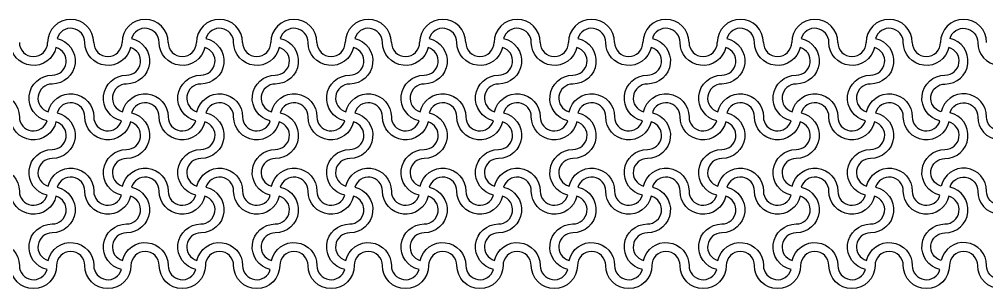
# Model space of a CAD drawing. Header units: millimetres. Extents: x 24 to 345, y 12 to 201.
# Drawn here: x 47.82 to 53.02, y 22.17 to 23.62 of the extents above; entities that cross this region are included whole.
import ezdxf

# ---------------------------------------------------------------- set-up
doc = ezdxf.new("R2010")
doc.units = ezdxf.units.MM
doc.header["$MEASUREMENT"] = 0
doc.layers.add('5th metal (rf+ground)', color=240, linetype='Continuous')

msp = doc.modelspace()

# ---------------------------------------------------------------- linework, layer by layer
at = {"layer": '5th metal (rf+ground)'}
for points in [[(47.7713, 23.49421, 0.8687853), (47.62227, 23.51524, -0.8959788), (47.5953, 23.27021, 0.8687853), (47.57427, 23.12118, -0.8959788), (47.8193, 23.09421, 0.8687853), (47.96833, 23.07318, -0.8959788), (47.9953, 23.31821, 0.8687853), (48.01633, 23.46724, -0.8959788)], [(47.7713, 23.49421, 0.8687853), (47.62227, 23.51524, -0.8959788), (47.5953, 23.27021, 0.8687853), (47.57427, 23.12118, -0.8959788), (47.8193, 23.09421, 0.8687853), (47.96833, 23.07318, -0.8959788), (47.9953, 23.31821, 0.8687853), (48.01633, 23.46724, -0.8959788)], [(47.7713, 23.49421, 0.8687853), (47.62227, 23.51524, -0.8959788), (47.5953, 23.27021, 0.8687853), (47.57427, 23.12118, -0.8959788), (47.8193, 23.09421, 0.8687853), (47.96833, 23.07318, -0.8959788), (47.9953, 23.31821, 0.8687853), (48.01633, 23.46724, -0.8959788)], [(47.7713, 23.49421, 0.8687853), (47.62227, 23.51524, -0.8959788), (47.5953, 23.27021, 0.8687853), (47.57427, 23.12118, -0.8959788), (47.8193, 23.09421, 0.8687853), (47.96833, 23.07318, -0.8959788), (47.9953, 23.31821, 0.8687853), (48.01633, 23.46724, -0.8959788)], [(48.1713, 23.49421, 0.8687853), (48.02227, 23.51524, -0.8959788), (47.9953, 23.27021, 0.8687853), (47.97427, 23.12118, -0.8959788), (48.2193, 23.09421, 0.8687853), (48.36833, 23.07318, -0.8959788), (48.3953, 23.31821, 0.8687853), (48.41633, 23.46724, -0.8959788)], [(48.1713, 23.49421, 0.8687853), (48.02227, 23.51524, -0.8959788), (47.9953, 23.27021, 0.8687853), (47.97427, 23.12118, -0.8959788), (48.2193, 23.09421, 0.8687853), (48.36833, 23.07318, -0.8959788), (48.3953, 23.31821, 0.8687853), (48.41633, 23.46724, -0.8959788)], [(48.1713, 23.49421, 0.8687853), (48.02227, 23.51524, -0.8959788), (47.9953, 23.27021, 0.8687853), (47.97427, 23.12118, -0.8959788), (48.2193, 23.09421, 0.8687853), (48.36833, 23.07318, -0.8959788), (48.3953, 23.31821, 0.8687853), (48.41633, 23.46724, -0.8959788)], [(48.1713, 23.49421, 0.8687853), (48.02227, 23.51524, -0.8959788), (47.9953, 23.27021, 0.8687853), (47.97427, 23.12118, -0.8959788), (48.2193, 23.09421, 0.8687853), (48.36833, 23.07318, -0.8959788), (48.3953, 23.31821, 0.8687853), (48.41633, 23.46724, -0.8959788)], [(48.5713, 23.49421, 0.8687853), (48.42227, 23.51524, -0.8959788), (48.3953, 23.27021, 0.8687853), (48.37427, 23.12118, -0.8959788), (48.6193, 23.09421, 0.8687853), (48.76833, 23.07318, -0.8959788), (48.7953, 23.31821, 0.8687853), (48.81633, 23.46724, -0.8959788)], [(48.5713, 23.49421, 0.8687853), (48.42227, 23.51524, -0.8959788), (48.3953, 23.27021, 0.8687853), (48.37427, 23.12118, -0.8959788), (48.6193, 23.09421, 0.8687853), (48.76833, 23.07318, -0.8959788), (48.7953, 23.31821, 0.8687853), (48.81633, 23.46724, -0.8959788)], [(48.5713, 23.49421, 0.8687853), (48.42227, 23.51524, -0.8959788), (48.3953, 23.27021, 0.8687853), (48.37427, 23.12118, -0.8959788), (48.6193, 23.09421, 0.8687853), (48.76833, 23.07318, -0.8959788), (48.7953, 23.31821, 0.8687853), (48.81633, 23.46724, -0.8959788)], [(48.5713, 23.49421, 0.8687853), (48.42227, 23.51524, -0.8959788), (48.3953, 23.27021, 0.8687853), (48.37427, 23.12118, -0.8959788), (48.6193, 23.09421, 0.8687853), (48.76833, 23.07318, -0.8959788), (48.7953, 23.31821, 0.8687853), (48.81633, 23.46724, -0.8959788)], [(48.9713, 23.49421, 0.8687853), (48.82227, 23.51524, -0.8959788), (48.7953, 23.27021, 0.8687853), (48.77427, 23.12118, -0.8959788), (49.0193, 23.09421, 0.8687853), (49.16833, 23.07318, -0.8959788), (49.1953, 23.31821, 0.8687853), (49.21633, 23.46724, -0.8959788)], [(48.9713, 23.49421, 0.8687853), (48.82227, 23.51524, -0.8959788), (48.7953, 23.27021, 0.8687853), (48.77427, 23.12118, -0.8959788), (49.0193, 23.09421, 0.8687853), (49.16833, 23.07318, -0.8959788), (49.1953, 23.31821, 0.8687853), (49.21633, 23.46724, -0.8959788)], [(48.9713, 23.49421, 0.8687853), (48.82227, 23.51524, -0.8959788), (48.7953, 23.27021, 0.8687853), (48.77427, 23.12118, -0.8959788), (49.0193, 23.09421, 0.8687853), (49.16833, 23.07318, -0.8959788), (49.1953, 23.31821, 0.8687853), (49.21633, 23.46724, -0.8959788)], [(48.9713, 23.49421, 0.8687853), (48.82227, 23.51524, -0.8959788), (48.7953, 23.27021, 0.8687853), (48.77427, 23.12118, -0.8959788), (49.0193, 23.09421, 0.8687853), (49.16833, 23.07318, -0.8959788), (49.1953, 23.31821, 0.8687853), (49.21633, 23.46724, -0.8959788)], [(49.3713, 23.49421, 0.8687853), (49.22227, 23.51524, -0.8959788), (49.1953, 23.27021, 0.8687853), (49.17427, 23.12118, -0.8959788), (49.4193, 23.09421, 0.8687853), (49.56833, 23.07318, -0.8959788), (49.5953, 23.31821, 0.8687853), (49.61633, 23.46724, -0.8959788)], [(49.3713, 23.49421, 0.8687853), (49.22227, 23.51524, -0.8959788), (49.1953, 23.27021, 0.8687853), (49.17427, 23.12118, -0.8959788), (49.4193, 23.09421, 0.8687853), (49.56833, 23.07318, -0.8959788), (49.5953, 23.31821, 0.8687853), (49.61633, 23.46724, -0.8959788)], [(49.3713, 23.49421, 0.8687853), (49.22227, 23.51524, -0.8959788), (49.1953, 23.27021, 0.8687853), (49.17427, 23.12118, -0.8959788), (49.4193, 23.09421, 0.8687853), (49.56833, 23.07318, -0.8959788), (49.5953, 23.31821, 0.8687853), (49.61633, 23.46724, -0.8959788)], [(49.3713, 23.49421, 0.8687853), (49.22227, 23.51524, -0.8959788), (49.1953, 23.27021, 0.8687853), (49.17427, 23.12118, -0.8959788), (49.4193, 23.09421, 0.8687853), (49.56833, 23.07318, -0.8959788), (49.5953, 23.31821, 0.8687853), (49.61633, 23.46724, -0.8959788)], [(49.7713, 23.49421, 0.8687853), (49.62227, 23.51524, -0.8959788), (49.5953, 23.27021, 0.8687853), (49.57427, 23.12118, -0.8959788), (49.8193, 23.09421, 0.8687853), (49.96833, 23.07318, -0.8959788), (49.9953, 23.31821, 0.8687853), (50.01633, 23.46724, -0.8959788)], [(49.7713, 23.49421, 0.8687853), (49.62227, 23.51524, -0.8959788), (49.5953, 23.27021, 0.8687853), (49.57427, 23.12118, -0.8959788), (49.8193, 23.09421, 0.8687853), (49.96833, 23.07318, -0.8959788), (49.9953, 23.31821, 0.8687853), (50.01633, 23.46724, -0.8959788)], [(49.7713, 23.49421, 0.8687853), (49.62227, 23.51524, -0.8959788), (49.5953, 23.27021, 0.8687853), (49.57427, 23.12118, -0.8959788), (49.8193, 23.09421, 0.8687853), (49.96833, 23.07318, -0.8959788), (49.9953, 23.31821, 0.8687853), (50.01633, 23.46724, -0.8959788)], [(49.7713, 23.49421, 0.8687853), (49.62227, 23.51524, -0.8959788), (49.5953, 23.27021, 0.8687853), (49.57427, 23.12118, -0.8959788), (49.8193, 23.09421, 0.8687853), (49.96833, 23.07318, -0.8959788), (49.9953, 23.31821, 0.8687853), (50.01633, 23.46724, -0.8959788)], [(50.1713, 23.49421, 0.8687853), (50.02227, 23.51524, -0.8959788), (49.9953, 23.27021, 0.8687853), (49.97427, 23.12118, -0.8959788), (50.2193, 23.09421, 0.8687853), (50.36833, 23.07318, -0.8959788), (50.3953, 23.31821, 0.8687853), (50.41633, 23.46724, -0.8959788)], [(50.1713, 23.49421, 0.8687853), (50.02227, 23.51524, -0.8959788), (49.9953, 23.27021, 0.8687853), (49.97427, 23.12118, -0.8959788), (50.2193, 23.09421, 0.8687853), (50.36833, 23.07318, -0.8959788), (50.3953, 23.31821, 0.8687853), (50.41633, 23.46724, -0.8959788)], [(50.1713, 23.49421, 0.8687853), (50.02227, 23.51524, -0.8959788), (49.9953, 23.27021, 0.8687853), (49.97427, 23.12118, -0.8959788), (50.2193, 23.09421, 0.8687853), (50.36833, 23.07318, -0.8959788), (50.3953, 23.31821, 0.8687853), (50.41633, 23.46724, -0.8959788)], [(50.1713, 23.49421, 0.8687853), (50.02227, 23.51524, -0.8959788), (49.9953, 23.27021, 0.8687853), (49.97427, 23.12118, -0.8959788), (50.2193, 23.09421, 0.8687853), (50.36833, 23.07318, -0.8959788), (50.3953, 23.31821, 0.8687853), (50.41633, 23.46724, -0.8959788)], [(50.5713, 23.49421, 0.8687853), (50.42227, 23.51524, -0.8959788), (50.3953, 23.27021, 0.8687853), (50.37427, 23.12118, -0.8959788), (50.6193, 23.09421, 0.8687853), (50.76833, 23.07318, -0.8959788), (50.7953, 23.31821, 0.8687853), (50.81633, 23.46724, -0.8959788)], [(50.5713, 23.49421, 0.8687853), (50.42227, 23.51524, -0.8959788), (50.3953, 23.27021, 0.8687853), (50.37427, 23.12118, -0.8959788), (50.6193, 23.09421, 0.8687853), (50.76833, 23.07318, -0.8959788), (50.7953, 23.31821, 0.8687853), (50.81633, 23.46724, -0.8959788)], [(50.5713, 23.49421, 0.8687853), (50.42227, 23.51524, -0.8959788), (50.3953, 23.27021, 0.8687853), (50.37427, 23.12118, -0.8959788), (50.6193, 23.09421, 0.8687853), (50.76833, 23.07318, -0.8959788), (50.7953, 23.31821, 0.8687853), (50.81633, 23.46724, -0.8959788)], [(50.5713, 23.49421, 0.8687853), (50.42227, 23.51524, -0.8959788), (50.3953, 23.27021, 0.8687853), (50.37427, 23.12118, -0.8959788), (50.6193, 23.09421, 0.8687853), (50.76833, 23.07318, -0.8959788), (50.7953, 23.31821, 0.8687853), (50.81633, 23.46724, -0.8959788)], [(50.9713, 23.49421, 0.8687853), (50.82227, 23.51524, -0.8959788), (50.7953, 23.27021, 0.8687853), (50.77427, 23.12118, -0.8959788), (51.0193, 23.09421, 0.8687853), (51.16833, 23.07318, -0.8959788), (51.1953, 23.31821, 0.8687853), (51.21633, 23.46724, -0.8959788)], [(50.9713, 23.49421, 0.8687853), (50.82227, 23.51524, -0.8959788), (50.7953, 23.27021, 0.8687853), (50.77427, 23.12118, -0.8959788), (51.0193, 23.09421, 0.8687853), (51.16833, 23.07318, -0.8959788), (51.1953, 23.31821, 0.8687853), (51.21633, 23.46724, -0.8959788)], [(50.9713, 23.49421, 0.8687853), (50.82227, 23.51524, -0.8959788), (50.7953, 23.27021, 0.8687853), (50.77427, 23.12118, -0.8959788), (51.0193, 23.09421, 0.8687853), (51.16833, 23.07318, -0.8959788), (51.1953, 23.31821, 0.8687853), (51.21633, 23.46724, -0.8959788)], [(50.9713, 23.49421, 0.8687853), (50.82227, 23.51524, -0.8959788), (50.7953, 23.27021, 0.8687853), (50.77427, 23.12118, -0.8959788), (51.0193, 23.09421, 0.8687853), (51.16833, 23.07318, -0.8959788), (51.1953, 23.31821, 0.8687853), (51.21633, 23.46724, -0.8959788)], [(51.3713, 23.49421, 0.8687853), (51.22227, 23.51524, -0.8959788), (51.1953, 23.27021, 0.8687853), (51.17427, 23.12118, -0.8959788), (51.4193, 23.09421, 0.8687853), (51.56833, 23.07318, -0.8959788), (51.5953, 23.31821, 0.8687853), (51.61633, 23.46724, -0.8959788)], [(51.3713, 23.49421, 0.8687853), (51.22227, 23.51524, -0.8959788), (51.1953, 23.27021, 0.8687853), (51.17427, 23.12118, -0.8959788), (51.4193, 23.09421, 0.8687853), (51.56833, 23.07318, -0.8959788), (51.5953, 23.31821, 0.8687853), (51.61633, 23.46724, -0.8959788)], [(51.3713, 23.49421, 0.8687853), (51.22227, 23.51524, -0.8959788), (51.1953, 23.27021, 0.8687853), (51.17427, 23.12118, -0.8959788), (51.4193, 23.09421, 0.8687853), (51.56833, 23.07318, -0.8959788), (51.5953, 23.31821, 0.8687853), (51.61633, 23.46724, -0.8959788)], [(51.3713, 23.49421, 0.8687853), (51.22227, 23.51524, -0.8959788), (51.1953, 23.27021, 0.8687853), (51.17427, 23.12118, -0.8959788), (51.4193, 23.09421, 0.8687853), (51.56833, 23.07318, -0.8959788), (51.5953, 23.31821, 0.8687853), (51.61633, 23.46724, -0.8959788)], [(51.7713, 23.49421, 0.8687853), (51.62227, 23.51524, -0.8959788), (51.5953, 23.27021, 0.8687853), (51.57427, 23.12118, -0.8959788), (51.8193, 23.09421, 0.8687853), (51.96833, 23.07318, -0.8959788), (51.9953, 23.31821, 0.8687853), (52.01633, 23.46724, -0.8959788)], [(51.7713, 23.49421, 0.8687853), (51.62227, 23.51524, -0.8959788), (51.5953, 23.27021, 0.8687853), (51.57427, 23.12118, -0.8959788), (51.8193, 23.09421, 0.8687853), (51.96833, 23.07318, -0.8959788), (51.9953, 23.31821, 0.8687853), (52.01633, 23.46724, -0.8959788)], [(51.7713, 23.49421, 0.8687853), (51.62227, 23.51524, -0.8959788), (51.5953, 23.27021, 0.8687853), (51.57427, 23.12118, -0.8959788), (51.8193, 23.09421, 0.8687853), (51.96833, 23.07318, -0.8959788), (51.9953, 23.31821, 0.8687853), (52.01633, 23.46724, -0.8959788)], [(51.7713, 23.49421, 0.8687853), (51.62227, 23.51524, -0.8959788), (51.5953, 23.27021, 0.8687853), (51.57427, 23.12118, -0.8959788), (51.8193, 23.09421, 0.8687853), (51.96833, 23.07318, -0.8959788), (51.9953, 23.31821, 0.8687853), (52.01633, 23.46724, -0.8959788)], [(52.1713, 23.49421, 0.8687853), (52.02227, 23.51524, -0.8959788), (51.9953, 23.27021, 0.8687853), (51.97427, 23.12118, -0.8959788), (52.2193, 23.09421, 0.8687853), (52.36833, 23.07318, -0.8959788), (52.3953, 23.31821, 0.8687853), (52.41633, 23.46724, -0.8959788)], [(52.1713, 23.49421, 0.8687853), (52.02227, 23.51524, -0.8959788), (51.9953, 23.27021, 0.8687853), (51.97427, 23.12118, -0.8959788), (52.2193, 23.09421, 0.8687853), (52.36833, 23.07318, -0.8959788), (52.3953, 23.31821, 0.8687853), (52.41633, 23.46724, -0.8959788)], [(52.1713, 23.49421, 0.8687853), (52.02227, 23.51524, -0.8959788), (51.9953, 23.27021, 0.8687853), (51.97427, 23.12118, -0.8959788), (52.2193, 23.09421, 0.8687853), (52.36833, 23.07318, -0.8959788), (52.3953, 23.31821, 0.8687853), (52.41633, 23.46724, -0.8959788)], [(52.1713, 23.49421, 0.8687853), (52.02227, 23.51524, -0.8959788), (51.9953, 23.27021, 0.8687853), (51.97427, 23.12118, -0.8959788), (52.2193, 23.09421, 0.8687853), (52.36833, 23.07318, -0.8959788), (52.3953, 23.31821, 0.8687853), (52.41633, 23.46724, -0.8959788)], [(52.5713, 23.49421, 0.8687853), (52.42227, 23.51524, -0.8959788), (52.3953, 23.27021, 0.8687853), (52.37427, 23.12118, -0.8959788), (52.6193, 23.09421, 0.8687853), (52.76833, 23.07318, -0.8959788), (52.7953, 23.31821, 0.8687853), (52.81633, 23.46724, -0.8959788)], [(52.5713, 23.49421, 0.8687853), (52.42227, 23.51524, -0.8959788), (52.3953, 23.27021, 0.8687853), (52.37427, 23.12118, -0.8959788), (52.6193, 23.09421, 0.8687853), (52.76833, 23.07318, -0.8959788), (52.7953, 23.31821, 0.8687853), (52.81633, 23.46724, -0.8959788)], [(52.5713, 23.49421, 0.8687853), (52.42227, 23.51524, -0.8959788), (52.3953, 23.27021, 0.8687853), (52.37427, 23.12118, -0.8959788), (52.6193, 23.09421, 0.8687853), (52.76833, 23.07318, -0.8959788), (52.7953, 23.31821, 0.8687853), (52.81633, 23.46724, -0.8959788)], [(52.5713, 23.49421, 0.8687853), (52.42227, 23.51524, -0.8959788), (52.3953, 23.27021, 0.8687853), (52.37427, 23.12118, -0.8959788), (52.6193, 23.09421, 0.8687853), (52.76833, 23.07318, -0.8959788), (52.7953, 23.31821, 0.8687853), (52.81633, 23.46724, -0.8959788)], [(52.9713, 23.49421, 0.8959788), (53.21633, 23.46724, -0.8687853), (53.1953, 23.31821, 0.8959788), (53.16833, 23.07318, -0.8687853), (53.0193, 23.09421, 0.8959788), (52.77427, 23.12118, -0.8687853), (52.7953, 23.27021, 0.8959788), (52.82227, 23.51524, -0.8687853)], [(52.9713, 23.49421, 0.8959788), (53.21633, 23.46724, -0.8687853), (53.1953, 23.31821, 0.8959788), (53.16833, 23.07318, -0.8687853), (53.0193, 23.09421, 0.8959788), (52.77427, 23.12118, -0.8687853), (52.7953, 23.27021, 0.8959788), (52.82227, 23.51524, -0.8687853)], [(52.9713, 23.49421, 0.8959788), (53.21633, 23.46724, -0.8687853), (53.1953, 23.31821, 0.8959788), (53.16833, 23.07318, -0.8687853), (53.0193, 23.09421, 0.8959788), (52.77427, 23.12118, -0.8687853), (52.7953, 23.27021, 0.8959788), (52.82227, 23.51524, -0.8687853)], [(52.9713, 23.49421, 0.8959788), (53.21633, 23.46724, -0.8687853), (53.1953, 23.31821, 0.8959788), (53.16833, 23.07318, -0.8687853), (53.0193, 23.09421, 0.8959788), (52.77427, 23.12118, -0.8687853), (52.7953, 23.27021, 0.8959788), (52.82227, 23.51524, -0.8687853)], [(47.7713, 23.09421, 0.8687853), (47.62227, 23.11524, -0.8959788), (47.5953, 22.87021, 0.8687853), (47.57427, 22.72118, -0.8959788), (47.8193, 22.69421, 0.8687853), (47.96833, 22.67318, -0.8959788), (47.9953, 22.91821, 0.8687853), (48.01633, 23.06724, -0.8959788)], [(47.7713, 23.09421, 0.8687853), (47.62227, 23.11524, -0.8959788), (47.5953, 22.87021, 0.8687853), (47.57427, 22.72118, -0.8959788), (47.8193, 22.69421, 0.8687853), (47.96833, 22.67318, -0.8959788), (47.9953, 22.91821, 0.8687853), (48.01633, 23.06724, -0.8959788)], [(47.7713, 23.09421, 0.8687853), (47.62227, 23.11524, -0.8959788), (47.5953, 22.87021, 0.8687853), (47.57427, 22.72118, -0.8959788), (47.8193, 22.69421, 0.8687853), (47.96833, 22.67318, -0.8959788), (47.9953, 22.91821, 0.8687853), (48.01633, 23.06724, -0.8959788)], [(47.7713, 23.09421, 0.8687853), (47.62227, 23.11524, -0.8959788), (47.5953, 22.87021, 0.8687853), (47.57427, 22.72118, -0.8959788), (47.8193, 22.69421, 0.8687853), (47.96833, 22.67318, -0.8959788), (47.9953, 22.91821, 0.8687853), (48.01633, 23.06724, -0.8959788)], [(48.1713, 23.09421, 0.8687853), (48.02227, 23.11524, -0.8959788), (47.9953, 22.87021, 0.8687853), (47.97427, 22.72118, -0.8959788), (48.2193, 22.69421, 0.8687853), (48.36833, 22.67318, -0.8959788), (48.3953, 22.91821, 0.8687853), (48.41633, 23.06724, -0.8959788)], [(48.1713, 23.09421, 0.8687853), (48.02227, 23.11524, -0.8959788), (47.9953, 22.87021, 0.8687853), (47.97427, 22.72118, -0.8959788), (48.2193, 22.69421, 0.8687853), (48.36833, 22.67318, -0.8959788), (48.3953, 22.91821, 0.8687853), (48.41633, 23.06724, -0.8959788)], [(48.1713, 23.09421, 0.8687853), (48.02227, 23.11524, -0.8959788), (47.9953, 22.87021, 0.8687853), (47.97427, 22.72118, -0.8959788), (48.2193, 22.69421, 0.8687853), (48.36833, 22.67318, -0.8959788), (48.3953, 22.91821, 0.8687853), (48.41633, 23.06724, -0.8959788)], [(48.1713, 23.09421, 0.8687853), (48.02227, 23.11524, -0.8959788), (47.9953, 22.87021, 0.8687853), (47.97427, 22.72118, -0.8959788), (48.2193, 22.69421, 0.8687853), (48.36833, 22.67318, -0.8959788), (48.3953, 22.91821, 0.8687853), (48.41633, 23.06724, -0.8959788)], [(48.5713, 23.09421, 0.8687853), (48.42227, 23.11524, -0.8959788), (48.3953, 22.87021, 0.8687853), (48.37427, 22.72118, -0.8959788), (48.6193, 22.69421, 0.8687853), (48.76833, 22.67318, -0.8959788), (48.7953, 22.91821, 0.8687853), (48.81633, 23.06724, -0.8959788)], [(48.5713, 23.09421, 0.8687853), (48.42227, 23.11524, -0.8959788), (48.3953, 22.87021, 0.8687853), (48.37427, 22.72118, -0.8959788), (48.6193, 22.69421, 0.8687853), (48.76833, 22.67318, -0.8959788), (48.7953, 22.91821, 0.8687853), (48.81633, 23.06724, -0.8959788)], [(48.5713, 23.09421, 0.8687853), (48.42227, 23.11524, -0.8959788), (48.3953, 22.87021, 0.8687853), (48.37427, 22.72118, -0.8959788), (48.6193, 22.69421, 0.8687853), (48.76833, 22.67318, -0.8959788), (48.7953, 22.91821, 0.8687853), (48.81633, 23.06724, -0.8959788)], [(48.5713, 23.09421, 0.8687853), (48.42227, 23.11524, -0.8959788), (48.3953, 22.87021, 0.8687853), (48.37427, 22.72118, -0.8959788), (48.6193, 22.69421, 0.8687853), (48.76833, 22.67318, -0.8959788), (48.7953, 22.91821, 0.8687853), (48.81633, 23.06724, -0.8959788)], [(48.9713, 23.09421, 0.8687853), (48.82227, 23.11524, -0.8959788), (48.7953, 22.87021, 0.8687853), (48.77427, 22.72118, -0.8959788), (49.0193, 22.69421, 0.8687853), (49.16833, 22.67318, -0.8959788), (49.1953, 22.91821, 0.8687853), (49.21633, 23.06724, -0.8959788)], [(48.9713, 23.09421, 0.8687853), (48.82227, 23.11524, -0.8959788), (48.7953, 22.87021, 0.8687853), (48.77427, 22.72118, -0.8959788), (49.0193, 22.69421, 0.8687853), (49.16833, 22.67318, -0.8959788), (49.1953, 22.91821, 0.8687853), (49.21633, 23.06724, -0.8959788)], [(48.9713, 23.09421, 0.8687853), (48.82227, 23.11524, -0.8959788), (48.7953, 22.87021, 0.8687853), (48.77427, 22.72118, -0.8959788), (49.0193, 22.69421, 0.8687853), (49.16833, 22.67318, -0.8959788), (49.1953, 22.91821, 0.8687853), (49.21633, 23.06724, -0.8959788)], [(48.9713, 23.09421, 0.8687853), (48.82227, 23.11524, -0.8959788), (48.7953, 22.87021, 0.8687853), (48.77427, 22.72118, -0.8959788), (49.0193, 22.69421, 0.8687853), (49.16833, 22.67318, -0.8959788), (49.1953, 22.91821, 0.8687853), (49.21633, 23.06724, -0.8959788)], [(49.3713, 23.09421, 0.8687853), (49.22227, 23.11524, -0.8959788), (49.1953, 22.87021, 0.8687853), (49.17427, 22.72118, -0.8959788), (49.4193, 22.69421, 0.8687853), (49.56833, 22.67318, -0.8959788), (49.5953, 22.91821, 0.8687853), (49.61633, 23.06724, -0.8959788)], [(49.3713, 23.09421, 0.8687853), (49.22227, 23.11524, -0.8959788), (49.1953, 22.87021, 0.8687853), (49.17427, 22.72118, -0.8959788), (49.4193, 22.69421, 0.8687853), (49.56833, 22.67318, -0.8959788), (49.5953, 22.91821, 0.8687853), (49.61633, 23.06724, -0.8959788)], [(49.3713, 23.09421, 0.8687853), (49.22227, 23.11524, -0.8959788), (49.1953, 22.87021, 0.8687853), (49.17427, 22.72118, -0.8959788), (49.4193, 22.69421, 0.8687853), (49.56833, 22.67318, -0.8959788), (49.5953, 22.91821, 0.8687853), (49.61633, 23.06724, -0.8959788)], [(49.3713, 23.09421, 0.8687853), (49.22227, 23.11524, -0.8959788), (49.1953, 22.87021, 0.8687853), (49.17427, 22.72118, -0.8959788), (49.4193, 22.69421, 0.8687853), (49.56833, 22.67318, -0.8959788), (49.5953, 22.91821, 0.8687853), (49.61633, 23.06724, -0.8959788)], [(49.7713, 23.09421, 0.8687853), (49.62227, 23.11524, -0.8959788), (49.5953, 22.87021, 0.8687853), (49.57427, 22.72118, -0.8959788), (49.8193, 22.69421, 0.8687853), (49.96833, 22.67318, -0.8959788), (49.9953, 22.91821, 0.8687853), (50.01633, 23.06724, -0.8959788)], [(49.7713, 23.09421, 0.8687853), (49.62227, 23.11524, -0.8959788), (49.5953, 22.87021, 0.8687853), (49.57427, 22.72118, -0.8959788), (49.8193, 22.69421, 0.8687853), (49.96833, 22.67318, -0.8959788), (49.9953, 22.91821, 0.8687853), (50.01633, 23.06724, -0.8959788)], [(49.7713, 23.09421, 0.8687853), (49.62227, 23.11524, -0.8959788), (49.5953, 22.87021, 0.8687853), (49.57427, 22.72118, -0.8959788), (49.8193, 22.69421, 0.8687853), (49.96833, 22.67318, -0.8959788), (49.9953, 22.91821, 0.8687853), (50.01633, 23.06724, -0.8959788)], [(49.7713, 23.09421, 0.8687853), (49.62227, 23.11524, -0.8959788), (49.5953, 22.87021, 0.8687853), (49.57427, 22.72118, -0.8959788), (49.8193, 22.69421, 0.8687853), (49.96833, 22.67318, -0.8959788), (49.9953, 22.91821, 0.8687853), (50.01633, 23.06724, -0.8959788)], [(50.1713, 23.09421, 0.8687853), (50.02227, 23.11524, -0.8959788), (49.9953, 22.87021, 0.8687853), (49.97427, 22.72118, -0.8959788), (50.2193, 22.69421, 0.8687853), (50.36833, 22.67318, -0.8959788), (50.3953, 22.91821, 0.8687853), (50.41633, 23.06724, -0.8959788)], [(50.1713, 23.09421, 0.8687853), (50.02227, 23.11524, -0.8959788), (49.9953, 22.87021, 0.8687853), (49.97427, 22.72118, -0.8959788), (50.2193, 22.69421, 0.8687853), (50.36833, 22.67318, -0.8959788), (50.3953, 22.91821, 0.8687853), (50.41633, 23.06724, -0.8959788)], [(50.1713, 23.09421, 0.8687853), (50.02227, 23.11524, -0.8959788), (49.9953, 22.87021, 0.8687853), (49.97427, 22.72118, -0.8959788), (50.2193, 22.69421, 0.8687853), (50.36833, 22.67318, -0.8959788), (50.3953, 22.91821, 0.8687853), (50.41633, 23.06724, -0.8959788)], [(50.1713, 23.09421, 0.8687853), (50.02227, 23.11524, -0.8959788), (49.9953, 22.87021, 0.8687853), (49.97427, 22.72118, -0.8959788), (50.2193, 22.69421, 0.8687853), (50.36833, 22.67318, -0.8959788), (50.3953, 22.91821, 0.8687853), (50.41633, 23.06724, -0.8959788)], [(50.5713, 23.09421, 0.8687853), (50.42227, 23.11524, -0.8959788), (50.3953, 22.87021, 0.8687853), (50.37427, 22.72118, -0.8959788), (50.6193, 22.69421, 0.8687853), (50.76833, 22.67318, -0.8959788), (50.7953, 22.91821, 0.8687853), (50.81633, 23.06724, -0.8959788)], [(50.5713, 23.09421, 0.8687853), (50.42227, 23.11524, -0.8959788), (50.3953, 22.87021, 0.8687853), (50.37427, 22.72118, -0.8959788), (50.6193, 22.69421, 0.8687853), (50.76833, 22.67318, -0.8959788), (50.7953, 22.91821, 0.8687853), (50.81633, 23.06724, -0.8959788)], [(50.5713, 23.09421, 0.8687853), (50.42227, 23.11524, -0.8959788), (50.3953, 22.87021, 0.8687853), (50.37427, 22.72118, -0.8959788), (50.6193, 22.69421, 0.8687853), (50.76833, 22.67318, -0.8959788), (50.7953, 22.91821, 0.8687853), (50.81633, 23.06724, -0.8959788)], [(50.5713, 23.09421, 0.8687853), (50.42227, 23.11524, -0.8959788), (50.3953, 22.87021, 0.8687853), (50.37427, 22.72118, -0.8959788), (50.6193, 22.69421, 0.8687853), (50.76833, 22.67318, -0.8959788), (50.7953, 22.91821, 0.8687853), (50.81633, 23.06724, -0.8959788)], [(50.9713, 23.09421, 0.8687853), (50.82227, 23.11524, -0.8959788), (50.7953, 22.87021, 0.8687853), (50.77427, 22.72118, -0.8959788), (51.0193, 22.69421, 0.8687853), (51.16833, 22.67318, -0.8959788), (51.1953, 22.91821, 0.8687853), (51.21633, 23.06724, -0.8959788)], [(50.9713, 23.09421, 0.8687853), (50.82227, 23.11524, -0.8959788), (50.7953, 22.87021, 0.8687853), (50.77427, 22.72118, -0.8959788), (51.0193, 22.69421, 0.8687853), (51.16833, 22.67318, -0.8959788), (51.1953, 22.91821, 0.8687853), (51.21633, 23.06724, -0.8959788)], [(50.9713, 23.09421, 0.8687853), (50.82227, 23.11524, -0.8959788), (50.7953, 22.87021, 0.8687853), (50.77427, 22.72118, -0.8959788), (51.0193, 22.69421, 0.8687853), (51.16833, 22.67318, -0.8959788), (51.1953, 22.91821, 0.8687853), (51.21633, 23.06724, -0.8959788)], [(50.9713, 23.09421, 0.8687853), (50.82227, 23.11524, -0.8959788), (50.7953, 22.87021, 0.8687853), (50.77427, 22.72118, -0.8959788), (51.0193, 22.69421, 0.8687853), (51.16833, 22.67318, -0.8959788), (51.1953, 22.91821, 0.8687853), (51.21633, 23.06724, -0.8959788)], [(51.3713, 23.09421, 0.8687853), (51.22227, 23.11524, -0.8959788), (51.1953, 22.87021, 0.8687853), (51.17427, 22.72118, -0.8959788), (51.4193, 22.69421, 0.8687853), (51.56833, 22.67318, -0.8959788), (51.5953, 22.91821, 0.8687853), (51.61633, 23.06724, -0.8959788)], [(51.3713, 23.09421, 0.8687853), (51.22227, 23.11524, -0.8959788), (51.1953, 22.87021, 0.8687853), (51.17427, 22.72118, -0.8959788), (51.4193, 22.69421, 0.8687853), (51.56833, 22.67318, -0.8959788), (51.5953, 22.91821, 0.8687853), (51.61633, 23.06724, -0.8959788)], [(51.3713, 23.09421, 0.8687853), (51.22227, 23.11524, -0.8959788), (51.1953, 22.87021, 0.8687853), (51.17427, 22.72118, -0.8959788), (51.4193, 22.69421, 0.8687853), (51.56833, 22.67318, -0.8959788), (51.5953, 22.91821, 0.8687853), (51.61633, 23.06724, -0.8959788)], [(51.3713, 23.09421, 0.8687853), (51.22227, 23.11524, -0.8959788), (51.1953, 22.87021, 0.8687853), (51.17427, 22.72118, -0.8959788), (51.4193, 22.69421, 0.8687853), (51.56833, 22.67318, -0.8959788), (51.5953, 22.91821, 0.8687853), (51.61633, 23.06724, -0.8959788)], [(51.7713, 23.09421, 0.8687853), (51.62227, 23.11524, -0.8959788), (51.5953, 22.87021, 0.8687853), (51.57427, 22.72118, -0.8959788), (51.8193, 22.69421, 0.8687853), (51.96833, 22.67318, -0.8959788), (51.9953, 22.91821, 0.8687853), (52.01633, 23.06724, -0.8959788)], [(51.7713, 23.09421, 0.8687853), (51.62227, 23.11524, -0.8959788), (51.5953, 22.87021, 0.8687853), (51.57427, 22.72118, -0.8959788), (51.8193, 22.69421, 0.8687853), (51.96833, 22.67318, -0.8959788), (51.9953, 22.91821, 0.8687853), (52.01633, 23.06724, -0.8959788)], [(51.7713, 23.09421, 0.8687853), (51.62227, 23.11524, -0.8959788), (51.5953, 22.87021, 0.8687853), (51.57427, 22.72118, -0.8959788), (51.8193, 22.69421, 0.8687853), (51.96833, 22.67318, -0.8959788), (51.9953, 22.91821, 0.8687853), (52.01633, 23.06724, -0.8959788)], [(51.7713, 23.09421, 0.8687853), (51.62227, 23.11524, -0.8959788), (51.5953, 22.87021, 0.8687853), (51.57427, 22.72118, -0.8959788), (51.8193, 22.69421, 0.8687853), (51.96833, 22.67318, -0.8959788), (51.9953, 22.91821, 0.8687853), (52.01633, 23.06724, -0.8959788)], [(52.1713, 23.09421, 0.8687853), (52.02227, 23.11524, -0.8959788), (51.9953, 22.87021, 0.8687853), (51.97427, 22.72118, -0.8959788), (52.2193, 22.69421, 0.8687853), (52.36833, 22.67318, -0.8959788), (52.3953, 22.91821, 0.8687853), (52.41633, 23.06724, -0.8959788)], [(52.1713, 23.09421, 0.8687853), (52.02227, 23.11524, -0.8959788), (51.9953, 22.87021, 0.8687853), (51.97427, 22.72118, -0.8959788), (52.2193, 22.69421, 0.8687853), (52.36833, 22.67318, -0.8959788), (52.3953, 22.91821, 0.8687853), (52.41633, 23.06724, -0.8959788)], [(52.1713, 23.09421, 0.8687853), (52.02227, 23.11524, -0.8959788), (51.9953, 22.87021, 0.8687853), (51.97427, 22.72118, -0.8959788), (52.2193, 22.69421, 0.8687853), (52.36833, 22.67318, -0.8959788), (52.3953, 22.91821, 0.8687853), (52.41633, 23.06724, -0.8959788)], [(52.1713, 23.09421, 0.8687853), (52.02227, 23.11524, -0.8959788), (51.9953, 22.87021, 0.8687853), (51.97427, 22.72118, -0.8959788), (52.2193, 22.69421, 0.8687853), (52.36833, 22.67318, -0.8959788), (52.3953, 22.91821, 0.8687853), (52.41633, 23.06724, -0.8959788)], [(52.5713, 23.09421, 0.8687853), (52.42227, 23.11524, -0.8959788), (52.3953, 22.87021, 0.8687853), (52.37427, 22.72118, -0.8959788), (52.6193, 22.69421, 0.8687853), (52.76833, 22.67318, -0.8959788), (52.7953, 22.91821, 0.8687853), (52.81633, 23.06724, -0.8959788)], [(52.5713, 23.09421, 0.8687853), (52.42227, 23.11524, -0.8959788), (52.3953, 22.87021, 0.8687853), (52.37427, 22.72118, -0.8959788), (52.6193, 22.69421, 0.8687853), (52.76833, 22.67318, -0.8959788), (52.7953, 22.91821, 0.8687853), (52.81633, 23.06724, -0.8959788)], [(52.5713, 23.09421, 0.8687853), (52.42227, 23.11524, -0.8959788), (52.3953, 22.87021, 0.8687853), (52.37427, 22.72118, -0.8959788), (52.6193, 22.69421, 0.8687853), (52.76833, 22.67318, -0.8959788), (52.7953, 22.91821, 0.8687853), (52.81633, 23.06724, -0.8959788)], [(52.5713, 23.09421, 0.8687853), (52.42227, 23.11524, -0.8959788), (52.3953, 22.87021, 0.8687853), (52.37427, 22.72118, -0.8959788), (52.6193, 22.69421, 0.8687853), (52.76833, 22.67318, -0.8959788), (52.7953, 22.91821, 0.8687853), (52.81633, 23.06724, -0.8959788)], [(52.9713, 23.09421, 0.8959788), (53.21633, 23.06724, -0.8687853), (53.1953, 22.91821, 0.8959788), (53.16833, 22.67318, -0.8687853), (53.0193, 22.69421, 0.8959788), (52.77427, 22.72118, -0.8687853), (52.7953, 22.87021, 0.8959788), (52.82227, 23.11524, -0.8687853)], [(52.9713, 23.09421, 0.8959788), (53.21633, 23.06724, -0.8687853), (53.1953, 22.91821, 0.8959788), (53.16833, 22.67318, -0.8687853), (53.0193, 22.69421, 0.8959788), (52.77427, 22.72118, -0.8687853), (52.7953, 22.87021, 0.8959788), (52.82227, 23.11524, -0.8687853)], [(52.9713, 23.09421, 0.8959788), (53.21633, 23.06724, -0.8687853), (53.1953, 22.91821, 0.8959788), (53.16833, 22.67318, -0.8687853), (53.0193, 22.69421, 0.8959788), (52.77427, 22.72118, -0.8687853), (52.7953, 22.87021, 0.8959788), (52.82227, 23.11524, -0.8687853)], [(52.9713, 23.09421, 0.8959788), (53.21633, 23.06724, -0.8687853), (53.1953, 22.91821, 0.8959788), (53.16833, 22.67318, -0.8687853), (53.0193, 22.69421, 0.8959788), (52.77427, 22.72118, -0.8687853), (52.7953, 22.87021, 0.8959788), (52.82227, 23.11524, -0.8687853)], [(47.7713, 22.69421, 0.8687853), (47.62227, 22.71524, -0.8959788), (47.5953, 22.47021, 0.8687853), (47.57427, 22.32118, -0.8959788), (47.8193, 22.29421, 0.8687853), (47.96833, 22.27318, -0.8959788), (47.9953, 22.51821, 0.8687853), (48.01633, 22.66724, -0.8959788)], [(47.7713, 22.69421, 0.8687853), (47.62227, 22.71524, -0.8959788), (47.5953, 22.47021, 0.8687853), (47.57427, 22.32118, -0.8959788), (47.8193, 22.29421, 0.8687853), (47.96833, 22.27318, -0.8959788), (47.9953, 22.51821, 0.8687853), (48.01633, 22.66724, -0.8959788)], [(47.7713, 22.69421, 0.8687853), (47.62227, 22.71524, -0.8959788), (47.5953, 22.47021, 0.8687853), (47.57427, 22.32118, -0.8959788), (47.8193, 22.29421, 0.8687853), (47.96833, 22.27318, -0.8959788), (47.9953, 22.51821, 0.8687853), (48.01633, 22.66724, -0.8959788)], [(47.7713, 22.69421, 0.8687853), (47.62227, 22.71524, -0.8959788), (47.5953, 22.47021, 0.8687853), (47.57427, 22.32118, -0.8959788), (47.8193, 22.29421, 0.8687853), (47.96833, 22.27318, -0.8959788), (47.9953, 22.51821, 0.8687853), (48.01633, 22.66724, -0.8959788)], [(48.1713, 22.69421, 0.8687853), (48.02227, 22.71524, -0.8959788), (47.9953, 22.47021, 0.8687853), (47.97427, 22.32118, -0.8959788), (48.2193, 22.29421, 0.8687853), (48.36833, 22.27318, -0.8959788), (48.3953, 22.51821, 0.8687853), (48.41633, 22.66724, -0.8959788)], [(48.1713, 22.69421, 0.8687853), (48.02227, 22.71524, -0.8959788), (47.9953, 22.47021, 0.8687853), (47.97427, 22.32118, -0.8959788), (48.2193, 22.29421, 0.8687853), (48.36833, 22.27318, -0.8959788), (48.3953, 22.51821, 0.8687853), (48.41633, 22.66724, -0.8959788)], [(48.1713, 22.69421, 0.8687853), (48.02227, 22.71524, -0.8959788), (47.9953, 22.47021, 0.8687853), (47.97427, 22.32118, -0.8959788), (48.2193, 22.29421, 0.8687853), (48.36833, 22.27318, -0.8959788), (48.3953, 22.51821, 0.8687853), (48.41633, 22.66724, -0.8959788)], [(48.1713, 22.69421, 0.8687853), (48.02227, 22.71524, -0.8959788), (47.9953, 22.47021, 0.8687853), (47.97427, 22.32118, -0.8959788), (48.2193, 22.29421, 0.8687853), (48.36833, 22.27318, -0.8959788), (48.3953, 22.51821, 0.8687853), (48.41633, 22.66724, -0.8959788)], [(48.5713, 22.69421, 0.8687853), (48.42227, 22.71524, -0.8959788), (48.3953, 22.47021, 0.8687853), (48.37427, 22.32118, -0.8959788), (48.6193, 22.29421, 0.8687853), (48.76833, 22.27318, -0.8959788), (48.7953, 22.51821, 0.8687853), (48.81633, 22.66724, -0.8959788)], [(48.5713, 22.69421, 0.8687853), (48.42227, 22.71524, -0.8959788), (48.3953, 22.47021, 0.8687853), (48.37427, 22.32118, -0.8959788), (48.6193, 22.29421, 0.8687853), (48.76833, 22.27318, -0.8959788), (48.7953, 22.51821, 0.8687853), (48.81633, 22.66724, -0.8959788)], [(48.5713, 22.69421, 0.8687853), (48.42227, 22.71524, -0.8959788), (48.3953, 22.47021, 0.8687853), (48.37427, 22.32118, -0.8959788), (48.6193, 22.29421, 0.8687853), (48.76833, 22.27318, -0.8959788), (48.7953, 22.51821, 0.8687853), (48.81633, 22.66724, -0.8959788)], [(48.5713, 22.69421, 0.8687853), (48.42227, 22.71524, -0.8959788), (48.3953, 22.47021, 0.8687853), (48.37427, 22.32118, -0.8959788), (48.6193, 22.29421, 0.8687853), (48.76833, 22.27318, -0.8959788), (48.7953, 22.51821, 0.8687853), (48.81633, 22.66724, -0.8959788)], [(48.9713, 22.69421, 0.8687853), (48.82227, 22.71524, -0.8959788), (48.7953, 22.47021, 0.8687853), (48.77427, 22.32118, -0.8959788), (49.0193, 22.29421, 0.8687853), (49.16833, 22.27318, -0.8959788), (49.1953, 22.51821, 0.8687853), (49.21633, 22.66724, -0.8959788)], [(48.9713, 22.69421, 0.8687853), (48.82227, 22.71524, -0.8959788), (48.7953, 22.47021, 0.8687853), (48.77427, 22.32118, -0.8959788), (49.0193, 22.29421, 0.8687853), (49.16833, 22.27318, -0.8959788), (49.1953, 22.51821, 0.8687853), (49.21633, 22.66724, -0.8959788)], [(48.9713, 22.69421, 0.8687853), (48.82227, 22.71524, -0.8959788), (48.7953, 22.47021, 0.8687853), (48.77427, 22.32118, -0.8959788), (49.0193, 22.29421, 0.8687853), (49.16833, 22.27318, -0.8959788), (49.1953, 22.51821, 0.8687853), (49.21633, 22.66724, -0.8959788)], [(48.9713, 22.69421, 0.8687853), (48.82227, 22.71524, -0.8959788), (48.7953, 22.47021, 0.8687853), (48.77427, 22.32118, -0.8959788), (49.0193, 22.29421, 0.8687853), (49.16833, 22.27318, -0.8959788), (49.1953, 22.51821, 0.8687853), (49.21633, 22.66724, -0.8959788)], [(49.3713, 22.69421, 0.8687853), (49.22227, 22.71524, -0.8959788), (49.1953, 22.47021, 0.8687853), (49.17427, 22.32118, -0.8959788), (49.4193, 22.29421, 0.8687853), (49.56833, 22.27318, -0.8959788), (49.5953, 22.51821, 0.8687853), (49.61633, 22.66724, -0.8959788)], [(49.3713, 22.69421, 0.8687853), (49.22227, 22.71524, -0.8959788), (49.1953, 22.47021, 0.8687853), (49.17427, 22.32118, -0.8959788), (49.4193, 22.29421, 0.8687853), (49.56833, 22.27318, -0.8959788), (49.5953, 22.51821, 0.8687853), (49.61633, 22.66724, -0.8959788)], [(49.3713, 22.69421, 0.8687853), (49.22227, 22.71524, -0.8959788), (49.1953, 22.47021, 0.8687853), (49.17427, 22.32118, -0.8959788), (49.4193, 22.29421, 0.8687853), (49.56833, 22.27318, -0.8959788), (49.5953, 22.51821, 0.8687853), (49.61633, 22.66724, -0.8959788)], [(49.3713, 22.69421, 0.8687853), (49.22227, 22.71524, -0.8959788), (49.1953, 22.47021, 0.8687853), (49.17427, 22.32118, -0.8959788), (49.4193, 22.29421, 0.8687853), (49.56833, 22.27318, -0.8959788), (49.5953, 22.51821, 0.8687853), (49.61633, 22.66724, -0.8959788)], [(49.7713, 22.69421, 0.8687853), (49.62227, 22.71524, -0.8959788), (49.5953, 22.47021, 0.8687853), (49.57427, 22.32118, -0.8959788), (49.8193, 22.29421, 0.8687853), (49.96833, 22.27318, -0.8959788), (49.9953, 22.51821, 0.8687853), (50.01633, 22.66724, -0.8959788)], [(49.7713, 22.69421, 0.8687853), (49.62227, 22.71524, -0.8959788), (49.5953, 22.47021, 0.8687853), (49.57427, 22.32118, -0.8959788), (49.8193, 22.29421, 0.8687853), (49.96833, 22.27318, -0.8959788), (49.9953, 22.51821, 0.8687853), (50.01633, 22.66724, -0.8959788)], [(49.7713, 22.69421, 0.8687853), (49.62227, 22.71524, -0.8959788), (49.5953, 22.47021, 0.8687853), (49.57427, 22.32118, -0.8959788), (49.8193, 22.29421, 0.8687853), (49.96833, 22.27318, -0.8959788), (49.9953, 22.51821, 0.8687853), (50.01633, 22.66724, -0.8959788)], [(49.7713, 22.69421, 0.8687853), (49.62227, 22.71524, -0.8959788), (49.5953, 22.47021, 0.8687853), (49.57427, 22.32118, -0.8959788), (49.8193, 22.29421, 0.8687853), (49.96833, 22.27318, -0.8959788), (49.9953, 22.51821, 0.8687853), (50.01633, 22.66724, -0.8959788)], [(50.1713, 22.69421, 0.8687853), (50.02227, 22.71524, -0.8959788), (49.9953, 22.47021, 0.8687853), (49.97427, 22.32118, -0.8959788), (50.2193, 22.29421, 0.8687853), (50.36833, 22.27318, -0.8959788), (50.3953, 22.51821, 0.8687853), (50.41633, 22.66724, -0.8959788)], [(50.1713, 22.69421, 0.8687853), (50.02227, 22.71524, -0.8959788), (49.9953, 22.47021, 0.8687853), (49.97427, 22.32118, -0.8959788), (50.2193, 22.29421, 0.8687853), (50.36833, 22.27318, -0.8959788), (50.3953, 22.51821, 0.8687853), (50.41633, 22.66724, -0.8959788)], [(50.1713, 22.69421, 0.8687853), (50.02227, 22.71524, -0.8959788), (49.9953, 22.47021, 0.8687853), (49.97427, 22.32118, -0.8959788), (50.2193, 22.29421, 0.8687853), (50.36833, 22.27318, -0.8959788), (50.3953, 22.51821, 0.8687853), (50.41633, 22.66724, -0.8959788)], [(50.1713, 22.69421, 0.8687853), (50.02227, 22.71524, -0.8959788), (49.9953, 22.47021, 0.8687853), (49.97427, 22.32118, -0.8959788), (50.2193, 22.29421, 0.8687853), (50.36833, 22.27318, -0.8959788), (50.3953, 22.51821, 0.8687853), (50.41633, 22.66724, -0.8959788)], [(50.5713, 22.69421, 0.8687853), (50.42227, 22.71524, -0.8959788), (50.3953, 22.47021, 0.8687853), (50.37427, 22.32118, -0.8959788), (50.6193, 22.29421, 0.8687853), (50.76833, 22.27318, -0.8959788), (50.7953, 22.51821, 0.8687853), (50.81633, 22.66724, -0.8959788)], [(50.5713, 22.69421, 0.8687853), (50.42227, 22.71524, -0.8959788), (50.3953, 22.47021, 0.8687853), (50.37427, 22.32118, -0.8959788), (50.6193, 22.29421, 0.8687853), (50.76833, 22.27318, -0.8959788), (50.7953, 22.51821, 0.8687853), (50.81633, 22.66724, -0.8959788)], [(50.5713, 22.69421, 0.8687853), (50.42227, 22.71524, -0.8959788), (50.3953, 22.47021, 0.8687853), (50.37427, 22.32118, -0.8959788), (50.6193, 22.29421, 0.8687853), (50.76833, 22.27318, -0.8959788), (50.7953, 22.51821, 0.8687853), (50.81633, 22.66724, -0.8959788)], [(50.5713, 22.69421, 0.8687853), (50.42227, 22.71524, -0.8959788), (50.3953, 22.47021, 0.8687853), (50.37427, 22.32118, -0.8959788), (50.6193, 22.29421, 0.8687853), (50.76833, 22.27318, -0.8959788), (50.7953, 22.51821, 0.8687853), (50.81633, 22.66724, -0.8959788)], [(50.9713, 22.69421, 0.8687853), (50.82227, 22.71524, -0.8959788), (50.7953, 22.47021, 0.8687853), (50.77427, 22.32118, -0.8959788), (51.0193, 22.29421, 0.8687853), (51.16833, 22.27318, -0.8959788), (51.1953, 22.51821, 0.8687853), (51.21633, 22.66724, -0.8959788)], [(50.9713, 22.69421, 0.8687853), (50.82227, 22.71524, -0.8959788), (50.7953, 22.47021, 0.8687853), (50.77427, 22.32118, -0.8959788), (51.0193, 22.29421, 0.8687853), (51.16833, 22.27318, -0.8959788), (51.1953, 22.51821, 0.8687853), (51.21633, 22.66724, -0.8959788)], [(50.9713, 22.69421, 0.8687853), (50.82227, 22.71524, -0.8959788), (50.7953, 22.47021, 0.8687853), (50.77427, 22.32118, -0.8959788), (51.0193, 22.29421, 0.8687853), (51.16833, 22.27318, -0.8959788), (51.1953, 22.51821, 0.8687853), (51.21633, 22.66724, -0.8959788)], [(50.9713, 22.69421, 0.8687853), (50.82227, 22.71524, -0.8959788), (50.7953, 22.47021, 0.8687853), (50.77427, 22.32118, -0.8959788), (51.0193, 22.29421, 0.8687853), (51.16833, 22.27318, -0.8959788), (51.1953, 22.51821, 0.8687853), (51.21633, 22.66724, -0.8959788)], [(51.3713, 22.69421, 0.8687853), (51.22227, 22.71524, -0.8959788), (51.1953, 22.47021, 0.8687853), (51.17427, 22.32118, -0.8959788), (51.4193, 22.29421, 0.8687853), (51.56833, 22.27318, -0.8959788), (51.5953, 22.51821, 0.8687853), (51.61633, 22.66724, -0.8959788)], [(51.3713, 22.69421, 0.8687853), (51.22227, 22.71524, -0.8959788), (51.1953, 22.47021, 0.8687853), (51.17427, 22.32118, -0.8959788), (51.4193, 22.29421, 0.8687853), (51.56833, 22.27318, -0.8959788), (51.5953, 22.51821, 0.8687853), (51.61633, 22.66724, -0.8959788)], [(51.3713, 22.69421, 0.8687853), (51.22227, 22.71524, -0.8959788), (51.1953, 22.47021, 0.8687853), (51.17427, 22.32118, -0.8959788), (51.4193, 22.29421, 0.8687853), (51.56833, 22.27318, -0.8959788), (51.5953, 22.51821, 0.8687853), (51.61633, 22.66724, -0.8959788)], [(51.3713, 22.69421, 0.8687853), (51.22227, 22.71524, -0.8959788), (51.1953, 22.47021, 0.8687853), (51.17427, 22.32118, -0.8959788), (51.4193, 22.29421, 0.8687853), (51.56833, 22.27318, -0.8959788), (51.5953, 22.51821, 0.8687853), (51.61633, 22.66724, -0.8959788)], [(51.7713, 22.69421, 0.8687853), (51.62227, 22.71524, -0.8959788), (51.5953, 22.47021, 0.8687853), (51.57427, 22.32118, -0.8959788), (51.8193, 22.29421, 0.8687853), (51.96833, 22.27318, -0.8959788), (51.9953, 22.51821, 0.8687853), (52.01633, 22.66724, -0.8959788)], [(51.7713, 22.69421, 0.8687853), (51.62227, 22.71524, -0.8959788), (51.5953, 22.47021, 0.8687853), (51.57427, 22.32118, -0.8959788), (51.8193, 22.29421, 0.8687853), (51.96833, 22.27318, -0.8959788), (51.9953, 22.51821, 0.8687853), (52.01633, 22.66724, -0.8959788)], [(51.7713, 22.69421, 0.8687853), (51.62227, 22.71524, -0.8959788), (51.5953, 22.47021, 0.8687853), (51.57427, 22.32118, -0.8959788), (51.8193, 22.29421, 0.8687853), (51.96833, 22.27318, -0.8959788), (51.9953, 22.51821, 0.8687853), (52.01633, 22.66724, -0.8959788)], [(51.7713, 22.69421, 0.8687853), (51.62227, 22.71524, -0.8959788), (51.5953, 22.47021, 0.8687853), (51.57427, 22.32118, -0.8959788), (51.8193, 22.29421, 0.8687853), (51.96833, 22.27318, -0.8959788), (51.9953, 22.51821, 0.8687853), (52.01633, 22.66724, -0.8959788)], [(52.1713, 22.69421, 0.8687853), (52.02227, 22.71524, -0.8959788), (51.9953, 22.47021, 0.8687853), (51.97427, 22.32118, -0.8959788), (52.2193, 22.29421, 0.8687853), (52.36833, 22.27318, -0.8959788), (52.3953, 22.51821, 0.8687853), (52.41633, 22.66724, -0.8959788)], [(52.1713, 22.69421, 0.8687853), (52.02227, 22.71524, -0.8959788), (51.9953, 22.47021, 0.8687853), (51.97427, 22.32118, -0.8959788), (52.2193, 22.29421, 0.8687853), (52.36833, 22.27318, -0.8959788), (52.3953, 22.51821, 0.8687853), (52.41633, 22.66724, -0.8959788)], [(52.1713, 22.69421, 0.8687853), (52.02227, 22.71524, -0.8959788), (51.9953, 22.47021, 0.8687853), (51.97427, 22.32118, -0.8959788), (52.2193, 22.29421, 0.8687853), (52.36833, 22.27318, -0.8959788), (52.3953, 22.51821, 0.8687853), (52.41633, 22.66724, -0.8959788)], [(52.1713, 22.69421, 0.8687853), (52.02227, 22.71524, -0.8959788), (51.9953, 22.47021, 0.8687853), (51.97427, 22.32118, -0.8959788), (52.2193, 22.29421, 0.8687853), (52.36833, 22.27318, -0.8959788), (52.3953, 22.51821, 0.8687853), (52.41633, 22.66724, -0.8959788)], [(52.5713, 22.69421, 0.8687853), (52.42227, 22.71524, -0.8959788), (52.3953, 22.47021, 0.8687853), (52.37427, 22.32118, -0.8959788), (52.6193, 22.29421, 0.8687853), (52.76833, 22.27318, -0.8959788), (52.7953, 22.51821, 0.8687853), (52.81633, 22.66724, -0.8959788)], [(52.5713, 22.69421, 0.8687853), (52.42227, 22.71524, -0.8959788), (52.3953, 22.47021, 0.8687853), (52.37427, 22.32118, -0.8959788), (52.6193, 22.29421, 0.8687853), (52.76833, 22.27318, -0.8959788), (52.7953, 22.51821, 0.8687853), (52.81633, 22.66724, -0.8959788)], [(52.5713, 22.69421, 0.8687853), (52.42227, 22.71524, -0.8959788), (52.3953, 22.47021, 0.8687853), (52.37427, 22.32118, -0.8959788), (52.6193, 22.29421, 0.8687853), (52.76833, 22.27318, -0.8959788), (52.7953, 22.51821, 0.8687853), (52.81633, 22.66724, -0.8959788)], [(52.5713, 22.69421, 0.8687853), (52.42227, 22.71524, -0.8959788), (52.3953, 22.47021, 0.8687853), (52.37427, 22.32118, -0.8959788), (52.6193, 22.29421, 0.8687853), (52.76833, 22.27318, -0.8959788), (52.7953, 22.51821, 0.8687853), (52.81633, 22.66724, -0.8959788)], [(52.9713, 22.69421, 0.8959788), (53.21633, 22.66724, -0.8687853), (53.1953, 22.51821, 0.8959788), (53.16833, 22.27318, -0.8687853), (53.0193, 22.29421, 0.8959788), (52.77427, 22.32118, -0.8687853), (52.7953, 22.47021, 0.8959788), (52.82227, 22.71524, -0.8687853)], [(52.9713, 22.69421, 0.8959788), (53.21633, 22.66724, -0.8687853), (53.1953, 22.51821, 0.8959788), (53.16833, 22.27318, -0.8687853), (53.0193, 22.29421, 0.8959788), (52.77427, 22.32118, -0.8687853), (52.7953, 22.47021, 0.8959788), (52.82227, 22.71524, -0.8687853)], [(52.9713, 22.69421, 0.8959788), (53.21633, 22.66724, -0.8687853), (53.1953, 22.51821, 0.8959788), (53.16833, 22.27318, -0.8687853), (53.0193, 22.29421, 0.8959788), (52.77427, 22.32118, -0.8687853), (52.7953, 22.47021, 0.8959788), (52.82227, 22.71524, -0.8687853)], [(52.9713, 22.69421, 0.8959788), (53.21633, 22.66724, -0.8687853), (53.1953, 22.51821, 0.8959788), (53.16833, 22.27318, -0.8687853), (53.0193, 22.29421, 0.8959788), (52.77427, 22.32118, -0.8687853), (52.7953, 22.47021, 0.8959788), (52.82227, 22.71524, -0.8687853)]]:
    msp.add_lwpolyline(points, format="xyb", close=True, dxfattribs=at)
msp.add_lwpolyline([(53.2193, 22.29421, -1), (52.9713, 22.29421, 1), (52.8193, 22.29421, -1), (52.5713, 22.29421, 1), (52.4193, 22.29421, -1), (52.1713, 22.29421, 1), (52.0193, 22.29421, -1), (51.7713, 22.29421, 1), (51.6193, 22.29421, -1), (51.3713, 22.29421, 1), (51.2193, 22.29421, -1), (50.9713, 22.29421, 1), (50.8193, 22.29421, -1), (50.5713, 22.29421, 1), (50.4193, 22.29421, -1), (50.1713, 22.29421, 1), (50.0193, 22.29421, -1), (49.7713, 22.29421, 1), (49.6193, 22.29421, -1), (49.3713, 22.29421, 1), (49.2193, 22.29421, -1), (48.9713, 22.29421, 1), (48.8193, 22.29421, -1), (48.5713, 22.29421, 1), (48.4193, 22.29421, -1), (48.1713, 22.29421, 1), (48.0193, 22.29421, -1), (47.7713, 22.29421, 1)], format="xyb", dxfattribs=at)
msp.add_lwpolyline([(53.2193, 22.29421, -1), (52.9713, 22.29421, 1), (52.8193, 22.29421, -1), (52.5713, 22.29421, 1), (52.4193, 22.29421, -1), (52.1713, 22.29421, 1), (52.0193, 22.29421, -1), (51.7713, 22.29421, 1), (51.6193, 22.29421, -1), (51.3713, 22.29421, 1), (51.2193, 22.29421, -1), (50.9713, 22.29421, 1), (50.8193, 22.29421, -1), (50.5713, 22.29421, 1), (50.4193, 22.29421, -1), (50.1713, 22.29421, 1), (50.0193, 22.29421, -1), (49.7713, 22.29421, 1), (49.6193, 22.29421, -1), (49.3713, 22.29421, 1), (49.2193, 22.29421, -1), (48.9713, 22.29421, 1), (48.8193, 22.29421, -1), (48.5713, 22.29421, 1), (48.4193, 22.29421, -1), (48.1713, 22.29421, 1), (48.0193, 22.29421, -1), (47.7713, 22.29421, 1)], format="xyb", dxfattribs=at)
msp.add_lwpolyline([(53.2193, 22.29421, -1), (52.9713, 22.29421, 1), (52.8193, 22.29421, -1), (52.5713, 22.29421, 1), (52.4193, 22.29421, -1), (52.1713, 22.29421, 1), (52.0193, 22.29421, -1), (51.7713, 22.29421, 1), (51.6193, 22.29421, -1), (51.3713, 22.29421, 1), (51.2193, 22.29421, -1), (50.9713, 22.29421, 1), (50.8193, 22.29421, -1), (50.5713, 22.29421, 1), (50.4193, 22.29421, -1), (50.1713, 22.29421, 1), (50.0193, 22.29421, -1), (49.7713, 22.29421, 1), (49.6193, 22.29421, -1), (49.3713, 22.29421, 1), (49.2193, 22.29421, -1), (48.9713, 22.29421, 1), (48.8193, 22.29421, -1), (48.5713, 22.29421, 1), (48.4193, 22.29421, -1), (48.1713, 22.29421, 1), (48.0193, 22.29421, -1), (47.7713, 22.29421, 1)], format="xyb", dxfattribs=at)
msp.add_lwpolyline([(53.2193, 22.29421, -1), (52.9713, 22.29421, 1), (52.8193, 22.29421, -1), (52.5713, 22.29421, 1), (52.4193, 22.29421, -1), (52.1713, 22.29421, 1), (52.0193, 22.29421, -1), (51.7713, 22.29421, 1), (51.6193, 22.29421, -1), (51.3713, 22.29421, 1), (51.2193, 22.29421, -1), (50.9713, 22.29421, 1), (50.8193, 22.29421, -1), (50.5713, 22.29421, 1), (50.4193, 22.29421, -1), (50.1713, 22.29421, 1), (50.0193, 22.29421, -1), (49.7713, 22.29421, 1), (49.6193, 22.29421, -1), (49.3713, 22.29421, 1), (49.2193, 22.29421, -1), (48.9713, 22.29421, 1), (48.8193, 22.29421, -1), (48.5713, 22.29421, 1), (48.4193, 22.29421, -1), (48.1713, 22.29421, 1), (48.0193, 22.29421, -1), (47.7713, 22.29421, 1)], format="xyb", dxfattribs=at)
for centre, radius, start, end in [((48.0953, 23.49421), 0.124, 0, 180), ((48.0953, 23.49421), 0.124, 0, 180), ((48.0953, 23.49421), 0.124, 0, 180), ((48.0953, 23.49421), 0.124, 0, 180), ((48.4953, 23.49421), 0.124, 0, 180), ((48.4953, 23.49421), 0.124, 0, 180), ((48.4953, 23.49421), 0.124, 0, 180), ((48.4953, 23.49421), 0.124, 0, 180), ((48.8953, 23.49421), 0.124, 0, 180), ((48.8953, 23.49421), 0.124, 0, 180), ((48.8953, 23.49421), 0.124, 0, 180), ((48.8953, 23.49421), 0.124, 0, 180), ((49.2953, 23.49421), 0.124, 0, 180), ((49.2953, 23.49421), 0.124, 0, 180), ((49.2953, 23.49421), 0.124, 0, 180), ((49.2953, 23.49421), 0.124, 0, 180), ((49.6953, 23.49421), 0.124, 0, 180), ((49.6953, 23.49421), 0.124, 0, 180), ((49.6953, 23.49421), 0.124, 0, 180), ((49.6953, 23.49421), 0.124, 0, 180), ((50.0953, 23.49421), 0.124, 0, 180), ((50.0953, 23.49421), 0.124, 0, 180), ((50.0953, 23.49421), 0.124, 0, 180), ((50.0953, 23.49421), 0.124, 0, 180), ((50.4953, 23.49421), 0.124, 0, 180), ((50.4953, 23.49421), 0.124, 0, 180), ((50.4953, 23.49421), 0.124, 0, 180), ((50.4953, 23.49421), 0.124, 0, 180), ((50.8953, 23.49421), 0.124, 0, 180), ((50.8953, 23.49421), 0.124, 0, 180), ((50.8953, 23.49421), 0.124, 0, 180), ((50.8953, 23.49421), 0.124, 0, 180), ((51.2953, 23.49421), 0.124, 0, 180), ((51.2953, 23.49421), 0.124, 0, 180), ((51.2953, 23.49421), 0.124, 0, 180), ((51.2953, 23.49421), 0.124, 0, 180), ((51.6953, 23.49421), 0.124, 0, 180), ((51.6953, 23.49421), 0.124, 0, 180), ((51.6953, 23.49421), 0.124, 0, 180), ((51.6953, 23.49421), 0.124, 0, 180), ((52.0953, 23.49421), 0.124, 0, 180), ((52.0953, 23.49421), 0.124, 0, 180), ((52.0953, 23.49421), 0.124, 0, 180), ((52.0953, 23.49421), 0.124, 0, 180), ((52.4953, 23.49421), 0.124, 0, 180), ((52.4953, 23.49421), 0.124, 0, 180), ((52.4953, 23.49421), 0.124, 0, 180), ((52.4953, 23.49421), 0.124, 0, 180), ((52.8953, 23.49421), 0.124, 0, 180), ((52.8953, 23.49421), 0.124, 0, 180), ((52.8953, 23.49421), 0.124, 0, 180), ((52.8953, 23.49421), 0.124, 0, 180), ((47.8953, 23.49421), 0.076, 180, 0), ((47.8953, 23.49421), 0.076, 180, 0), ((47.8953, 23.49421), 0.076, 180, 0), ((47.8953, 23.49421), 0.076, 180, 0), ((48.2953, 23.49421), 0.076, 180, 0), ((48.2953, 23.49421), 0.076, 180, 0), ((48.2953, 23.49421), 0.076, 180, 0), ((48.2953, 23.49421), 0.076, 180, 0), ((48.6953, 23.49421), 0.076, 180, 0), ((48.6953, 23.49421), 0.076, 180, 0), ((48.6953, 23.49421), 0.076, 180, 0), ((48.6953, 23.49421), 0.076, 180, 0), ((49.0953, 23.49421), 0.076, 180, 0), ((49.0953, 23.49421), 0.076, 180, 0), ((49.0953, 23.49421), 0.076, 180, 0), ((49.0953, 23.49421), 0.076, 180, 0), ((49.4953, 23.49421), 0.076, 180, 0), ((49.4953, 23.49421), 0.076, 180, 0), ((49.4953, 23.49421), 0.076, 180, 0), ((49.4953, 23.49421), 0.076, 180, 0), ((49.8953, 23.49421), 0.076, 180, 0), ((49.8953, 23.49421), 0.076, 180, 0), ((49.8953, 23.49421), 0.076, 180, 0), ((49.8953, 23.49421), 0.076, 180, 0), ((50.2953, 23.49421), 0.076, 180, 0), ((50.2953, 23.49421), 0.076, 180, 0), ((50.2953, 23.49421), 0.076, 180, 0), ((50.2953, 23.49421), 0.076, 180, 0), ((50.6953, 23.49421), 0.076, 180, 0), ((50.6953, 23.49421), 0.076, 180, 0), ((50.6953, 23.49421), 0.076, 180, 0), ((50.6953, 23.49421), 0.076, 180, 0), ((51.0953, 23.49421), 0.076, 180, 0), ((51.0953, 23.49421), 0.076, 180, 0), ((51.0953, 23.49421), 0.076, 180, 0), ((51.0953, 23.49421), 0.076, 180, 0), ((51.4953, 23.49421), 0.076, 180, 0), ((51.4953, 23.49421), 0.076, 180, 0), ((51.4953, 23.49421), 0.076, 180, 0), ((51.4953, 23.49421), 0.076, 180, 0), ((51.8953, 23.49421), 0.076, 180, 0), ((51.8953, 23.49421), 0.076, 180, 0), ((51.8953, 23.49421), 0.076, 180, 0), ((51.8953, 23.49421), 0.076, 180, 0), ((52.2953, 23.49421), 0.076, 180, 0), ((52.2953, 23.49421), 0.076, 180, 0), ((52.2953, 23.49421), 0.076, 180, 0), ((52.2953, 23.49421), 0.076, 180, 0), ((52.6953, 23.49421), 0.076, 180, 0), ((52.6953, 23.49421), 0.076, 180, 0), ((52.6953, 23.49421), 0.076, 180, 0), ((52.6953, 23.49421), 0.076, 180, 0)]:
    msp.add_arc(centre, radius, start, end, dxfattribs=at)

doc.saveas('drawing.dxf')
